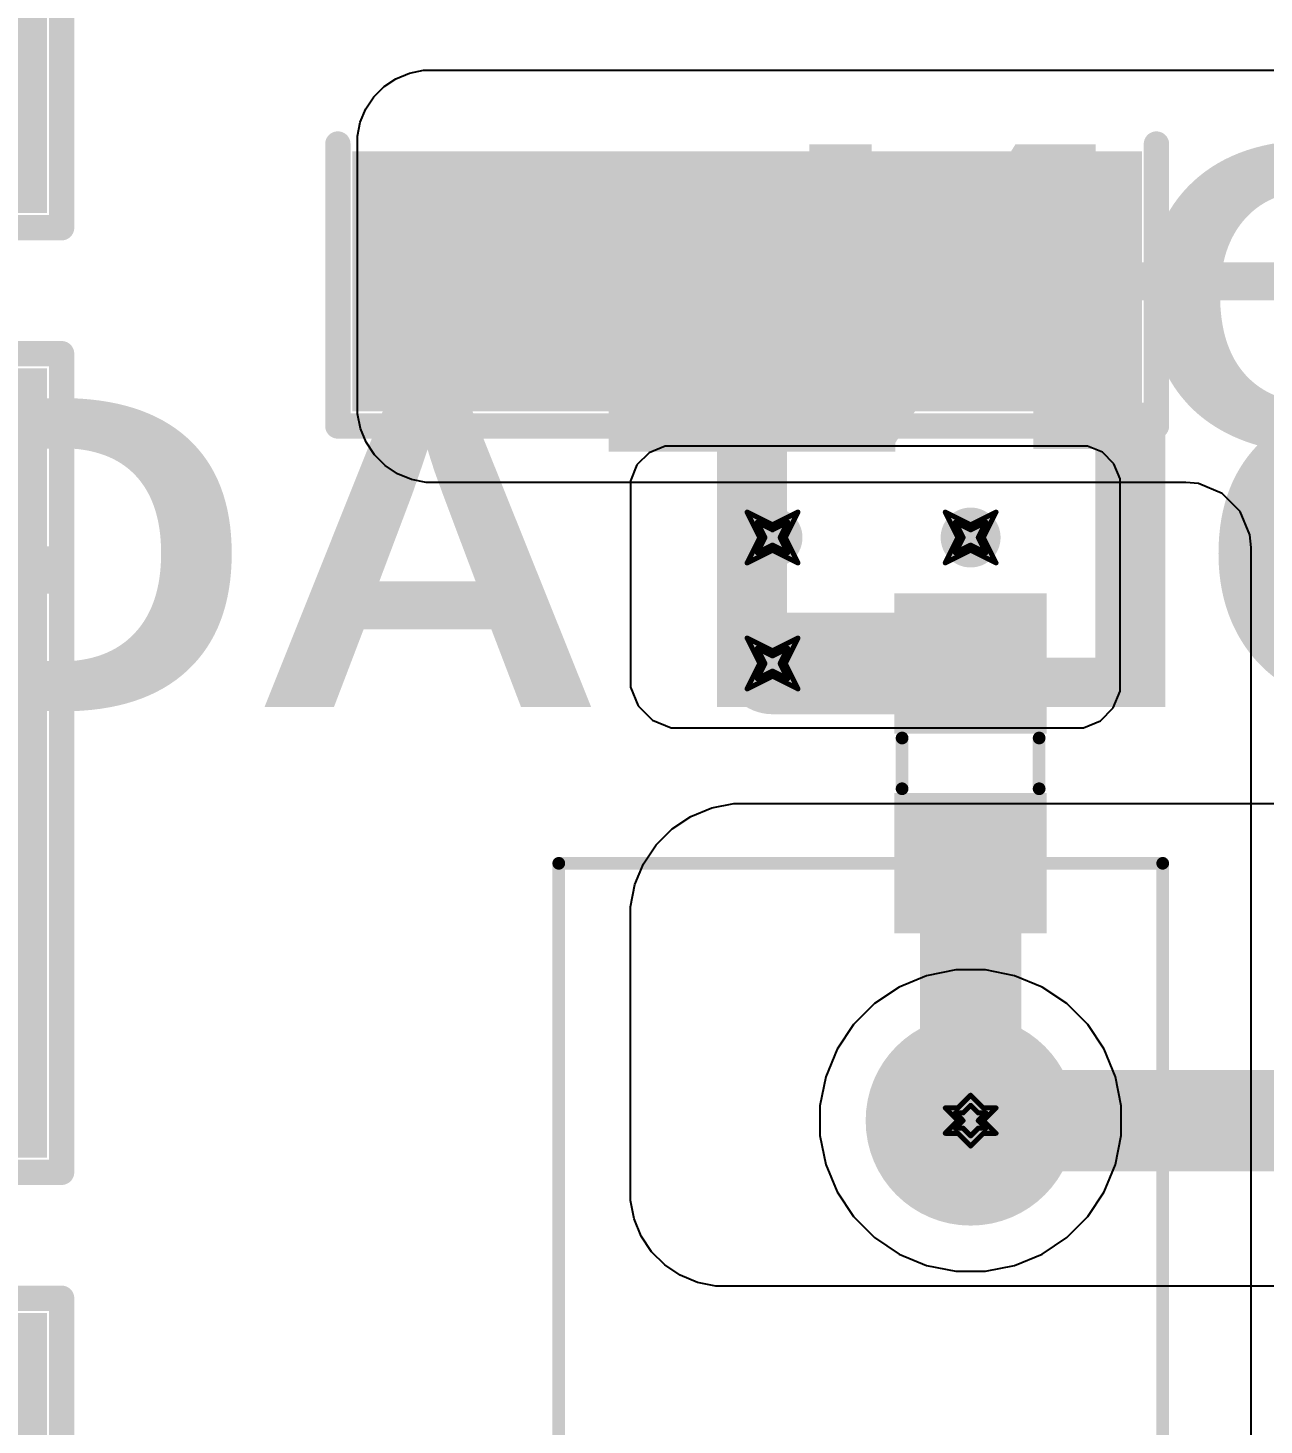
# Model space of a CAD drawing. Header units: inches. Extents: x -2 to 5376, y -4 to 5426.
# Drawn here: x 21.5 to 33.88, y 11.84 to 25.83 of the extents above; entities that cross this region are included whole.
import ezdxf

# ---------------------------------------------------------------- set-up
doc = ezdxf.new("R2010")
doc.units = ezdxf.units.IN
for name, color, linetype in [('Bottom Layer', 5, 'Continuous'), ('Bottom Overlay', 54, 'Continuous'), ('Bottom Paste', 16, 'Continuous'), ('Bottom Solder', 6, 'Continuous'), ('Drill Drawing', 1, 'Continuous'), ('Layer 1', 16, 'Continuous'), ('Layer 2', 76, 'Continuous'), ('Multi-Layer', 9, 'Continuous'), ('Pad Holes', 156, 'Continuous'), ('Top Layer', 1, 'Continuous'), ('Top Overlay', 2, 'Continuous'), ('Top Paste', 8, 'Continuous'), ('Top Solder', 216, 'Continuous'), ('Via Holes', 16, 'Continuous')]:
    doc.layers.add(name, color=color, linetype=linetype)
doc.styles.add('Arial Black', font='', dxfattribs={"height": 0.2})
doc.styles.get('Arial Black').set_extended_font_data('Arial Black')

# ---------------------------------------------------------------- blocks, each defined once
blk = doc.blocks.new('471KD10J_29')
at = {"layer": 'Bottom Layer'}
h = blk.add_hatch(color=5, dxfattribs=at)
edge = h.paths.add_edge_path()
edge.add_arc((-3.74904, 1.1), 1, 0, 360)
h = blk.add_hatch(color=5, dxfattribs=at)
edge = h.paths.add_edge_path()
edge.add_arc((3.74904, -1.1), 1, 0, 360)
at = {"layer": 'Bottom Solder'}
h = blk.add_hatch(color=6, dxfattribs=at)
edge = h.paths.add_edge_path()
edge.add_arc((-3.74904, 1.1), 1.0508, 0, 360)
h = blk.add_hatch(color=6, dxfattribs=at)
edge = h.paths.add_edge_path()
edge.add_arc((3.74904, -1.1), 1.0508, 0, 360)
at = {"layer": 'Layer 1'}
h = blk.add_hatch(color=16, dxfattribs=at)
edge = h.paths.add_edge_path()
edge.add_arc((-3.74904, 1.1), 1, 0, 360)
h = blk.add_hatch(color=16, dxfattribs=at)
edge = h.paths.add_edge_path()
edge.add_arc((3.74904, -1.1), 1, 0, 360)
at = {"layer": 'Layer 2'}
h = blk.add_hatch(color=76, dxfattribs=at)
edge = h.paths.add_edge_path()
edge.add_arc((-3.74904, 1.1), 1, 0, 360)
h = blk.add_hatch(color=76, dxfattribs=at)
edge = h.paths.add_edge_path()
edge.add_arc((3.74904, -1.1), 1, 0, 360)
at = {"layer": 'Multi-Layer'}
h = blk.add_hatch(color=9, dxfattribs=at)
edge = h.paths.add_edge_path()
edge.add_arc((-3.74904, 1.1), 1, 0, 360)
h = blk.add_hatch(color=9, dxfattribs=at)
edge = h.paths.add_edge_path()
edge.add_arc((3.74904, -1.1), 1, 0, 360)
at = {"layer": 'Pad Holes'}
h = blk.add_hatch(color=7, dxfattribs=at)
edge = h.paths.add_edge_path()
edge.add_arc((-3.74904, 1.1), 0.59995, 0, 360)
h = blk.add_hatch(color=7, dxfattribs=at)
edge = h.paths.add_edge_path()
edge.add_arc((3.74904, -1.1), 0.59995, 0, 360)
at = {"layer": 'Top Layer'}
h = blk.add_hatch(color=1, dxfattribs=at)
edge = h.paths.add_edge_path()
edge.add_arc((-3.74904, 1.1), 1, 0, 360)
h = blk.add_hatch(color=1, dxfattribs=at)
edge = h.paths.add_edge_path()
edge.add_arc((3.74904, -1.1), 1, 0, 360)
at = {"layer": 'Top Solder'}
h = blk.add_hatch(color=216, dxfattribs=at)
edge = h.paths.add_edge_path()
edge.add_arc((-3.74904, 1.1), 1.0508, 0, 360)
h = blk.add_hatch(color=216, dxfattribs=at)
edge = h.paths.add_edge_path()
edge.add_arc((3.74904, -1.1), 1.0508, 0, 360)
at = {"layer": 'Top Overlay'}
for points in [[(6.2992, 3.0226, 0.127, 0.127, 0), (-6.3246, 3.0226, 0.127, 0.127, 0)], [(-6.3246, -3.0226, 0.127, 0.127, 0), (-6.3246, 3.0226, 0.127, 0.127, 0)], [(6.2992, -3.0226, 0.127, 0.127, 0), (6.2992, 3.0226, 0.127, 0.127, 0)], [(6.2992, -3.0226, 0.127, 0.127, 0), (-6.3246, -3.0226, 0.127, 0.127, 0)]]:
    blk.add_lwpolyline(points, format="xyseb", dxfattribs=at)
for points in [[(-6.35635, 3.0226, 0.0635, 0.0635, 1), (-6.29285, 3.0226, 0.0635, 0.0635, 1)], [(-6.35635, 3.0226, 0.0635, 0.0635, 1), (-6.29285, 3.0226, 0.0635, 0.0635, 1)], [(6.26745, 3.0226, 0.0635, 0.0635, 1), (6.33095, 3.0226, 0.0635, 0.0635, 1)], [(6.26745, 3.0226, 0.0635, 0.0635, 1), (6.33095, 3.0226, 0.0635, 0.0635, 1)], [(-6.35635, -3.0226, 0.0635, 0.0635, 1), (-6.29285, -3.0226, 0.0635, 0.0635, 1)], [(-6.35635, -3.0226, 0.0635, 0.0635, 1), (-6.29285, -3.0226, 0.0635, 0.0635, 1)], [(6.26745, -3.0226, 0.0635, 0.0635, 1), (6.33095, -3.0226, 0.0635, 0.0635, 1)], [(6.26745, -3.0226, 0.0635, 0.0635, 1), (6.33095, -3.0226, 0.0635, 0.0635, 1)]]:
    blk.add_lwpolyline(points, format="xyseb", close=True, dxfattribs=at)
blk = doc.blocks.new('R___2030_60')
at = {"layer": 'Top Layer'}
for points in [[(-4.25, -3.9), (-4.25, 3.9), (-1.75, 3.9), (-1.75, -3.9)], [(1.75, -3.9), (1.75, 3.9), (4.25, 3.9), (4.25, -3.9)]]:
    blk.add_hatch(color=1, dxfattribs=at).paths.add_polyline_path(points)
at = {"layer": 'Top Paste'}
for points in [[(-4.25, -3.9), (-4.25, 3.9), (-1.75, 3.9), (-1.75, -3.9)], [(1.75, -3.9), (1.75, 3.9), (4.25, 3.9), (4.25, -3.9)]]:
    blk.add_hatch(color=8, dxfattribs=at).paths.add_polyline_path(points)
at = {"layer": 'Top Solder'}
for points in [[(-4.301, -3.951), (-4.301, 3.951), (-1.699, 3.951), (-1.699, -3.951)], [(1.699, -3.951), (1.699, 3.951), (4.301, 3.951), (4.301, -3.951)]]:
    blk.add_hatch(color=216, dxfattribs=at).paths.add_polyline_path(points)
at = {"layer": 'Top Overlay'}
for points in [[(-4.448, 4.097, 0.254, 0.254, 0), (-4.448, -4.097, 0.254, 0.254, 0)], [(-4.448, 4.097, 0.254, 0.254, 0), (-1.626, 4.097, 0.254, 0.254, 0)], [(1.626, 4.097, 0.254, 0.254, 0), (4.448, 4.097, 0.254, 0.254, 0)], [(4.448, 4.097, 0.254, 0.254, 0), (4.448, -4.097, 0.254, 0.254, 0)], [(-4.448, -4.097, 0.254, 0.254, 0), (-1.626, -4.097, 0.254, 0.254, 0)], [(1.626, -4.097, 0.254, 0.254, 0), (4.448, -4.097, 0.254, 0.254, 0)]]:
    blk.add_lwpolyline(points, format="xyseb", dxfattribs=at)
for points in [[(-4.511, 4.097, 0.127, 0.127, 1), (-4.384, 4.097, 0.127, 0.127, 1)], [(-4.511, 4.097, 0.127, 0.127, 1), (-4.384, 4.097, 0.127, 0.127, 1)], [(-1.689, 4.097, 0.127, 0.127, 1), (-1.562, 4.097, 0.127, 0.127, 1)], [(1.562, 4.097, 0.127, 0.127, 1), (1.689, 4.097, 0.127, 0.127, 1)], [(4.384, 4.097, 0.127, 0.127, 1), (4.511, 4.097, 0.127, 0.127, 1)], [(4.384, 4.097, 0.127, 0.127, 1), (4.511, 4.097, 0.127, 0.127, 1)], [(-4.511, -4.097, 0.127, 0.127, 1), (-4.384, -4.097, 0.127, 0.127, 1)], [(-4.511, -4.097, 0.127, 0.127, 1), (-4.384, -4.097, 0.127, 0.127, 1)], [(-1.689, -4.097, 0.127, 0.127, 1), (-1.562, -4.097, 0.127, 0.127, 1)], [(1.562, -4.097, 0.127, 0.127, 1), (1.689, -4.097, 0.127, 0.127, 1)], [(4.384, -4.097, 0.127, 0.127, 1), (4.511, -4.097, 0.127, 0.127, 1)], [(4.384, -4.097, 0.127, 0.127, 1), (4.511, -4.097, 0.127, 0.127, 1)]]:
    blk.add_lwpolyline(points, format="xyseb", close=True, dxfattribs=at)
blk = doc.blocks.new('R___2030_74')
at = {"layer": 'Top Layer'}
for points in [[(-4.25, -3.9), (-4.25, 3.9), (-1.75, 3.9), (-1.75, -3.9)], [(1.75, -3.9), (1.75, 3.9), (4.25, 3.9), (4.25, -3.9)]]:
    blk.add_hatch(color=1, dxfattribs=at).paths.add_polyline_path(points)
at = {"layer": 'Top Paste'}
for points in [[(-4.25, -3.9), (-4.25, 3.9), (-1.75, 3.9), (-1.75, -3.9)], [(1.75, -3.9), (1.75, 3.9), (4.25, 3.9), (4.25, -3.9)]]:
    blk.add_hatch(color=8, dxfattribs=at).paths.add_polyline_path(points)
at = {"layer": 'Top Solder'}
for points in [[(-4.301, -3.951), (-4.301, 3.951), (-1.699, 3.951), (-1.699, -3.951)], [(1.699, -3.951), (1.699, 3.951), (4.301, 3.951), (4.301, -3.951)]]:
    blk.add_hatch(color=216, dxfattribs=at).paths.add_polyline_path(points)
at = {"layer": 'Top Overlay'}
for points in [[(-4.448, 4.097, 0.254, 0.254, 0), (-4.448, -4.097, 0.254, 0.254, 0)], [(-1.626, 4.097, 0.254, 0.254, 0), (-4.448, 4.097, 0.254, 0.254, 0)], [(4.448, 4.097, 0.254, 0.254, 0), (1.626, 4.097, 0.254, 0.254, 0)], [(4.448, 4.097, 0.254, 0.254, 0), (4.448, -4.097, 0.254, 0.254, 0)], [(-1.626, -4.097, 0.254, 0.254, 0), (-4.448, -4.097, 0.254, 0.254, 0)], [(4.448, -4.097, 0.254, 0.254, 0), (1.626, -4.097, 0.254, 0.254, 0)]]:
    blk.add_lwpolyline(points, format="xyseb", dxfattribs=at)
for points in [[(-4.511, 4.097, 0.127, 0.127, 1), (-4.384, 4.097, 0.127, 0.127, 1)], [(-4.511, 4.097, 0.127, 0.127, 1), (-4.384, 4.097, 0.127, 0.127, 1)], [(-1.689, 4.097, 0.127, 0.127, 1), (-1.562, 4.097, 0.127, 0.127, 1)], [(1.562, 4.097, 0.127, 0.127, 1), (1.689, 4.097, 0.127, 0.127, 1)], [(4.384, 4.097, 0.127, 0.127, 1), (4.511, 4.097, 0.127, 0.127, 1)], [(4.384, 4.097, 0.127, 0.127, 1), (4.511, 4.097, 0.127, 0.127, 1)], [(-4.511, -4.097, 0.127, 0.127, 1), (-4.384, -4.097, 0.127, 0.127, 1)], [(-4.511, -4.097, 0.127, 0.127, 1), (-4.384, -4.097, 0.127, 0.127, 1)], [(-1.689, -4.097, 0.127, 0.127, 1), (-1.562, -4.097, 0.127, 0.127, 1)], [(1.562, -4.097, 0.127, 0.127, 1), (1.689, -4.097, 0.127, 0.127, 1)], [(4.384, -4.097, 0.127, 0.127, 1), (4.511, -4.097, 0.127, 0.127, 1)], [(4.384, -4.097, 0.127, 0.127, 1), (4.511, -4.097, 0.127, 0.127, 1)]]:
    blk.add_lwpolyline(points, format="xyseb", close=True, dxfattribs=at)
blk = doc.blocks.new('R___2030_76')
at = {"layer": 'Top Layer'}
for points in [[(-4.25, -3.9), (-4.25, 3.9), (-1.75, 3.9), (-1.75, -3.9)], [(1.75, -3.9), (1.75, 3.9), (4.25, 3.9), (4.25, -3.9)]]:
    blk.add_hatch(color=1, dxfattribs=at).paths.add_polyline_path(points)
at = {"layer": 'Top Paste'}
for points in [[(-4.25, -3.9), (-4.25, 3.9), (-1.75, 3.9), (-1.75, -3.9)], [(1.75, -3.9), (1.75, 3.9), (4.25, 3.9), (4.25, -3.9)]]:
    blk.add_hatch(color=8, dxfattribs=at).paths.add_polyline_path(points)
at = {"layer": 'Top Solder'}
for points in [[(-4.301, -3.951), (-4.301, 3.951), (-1.699, 3.951), (-1.699, -3.951)], [(1.699, -3.951), (1.699, 3.951), (4.301, 3.951), (4.301, -3.951)]]:
    blk.add_hatch(color=216, dxfattribs=at).paths.add_polyline_path(points)
at = {"layer": 'Top Overlay'}
for points in [[(-4.448, 4.097, 0.254, 0.254, 0), (-4.448, -4.097, 0.254, 0.254, 0)], [(-1.626, 4.097, 0.254, 0.254, 0), (-4.448, 4.097, 0.254, 0.254, 0)], [(4.448, 4.097, 0.254, 0.254, 0), (1.626, 4.097, 0.254, 0.254, 0)], [(4.448, 4.097, 0.254, 0.254, 0), (4.448, -4.097, 0.254, 0.254, 0)], [(-1.626, -4.097, 0.254, 0.254, 0), (-4.448, -4.097, 0.254, 0.254, 0)], [(4.448, -4.097, 0.254, 0.254, 0), (1.626, -4.097, 0.254, 0.254, 0)]]:
    blk.add_lwpolyline(points, format="xyseb", dxfattribs=at)
for points in [[(-4.511, 4.097, 0.127, 0.127, 1), (-4.384, 4.097, 0.127, 0.127, 1)], [(-4.511, 4.097, 0.127, 0.127, 1), (-4.384, 4.097, 0.127, 0.127, 1)], [(-1.689, 4.097, 0.127, 0.127, 1), (-1.562, 4.097, 0.127, 0.127, 1)], [(1.562, 4.097, 0.127, 0.127, 1), (1.689, 4.097, 0.127, 0.127, 1)], [(4.384, 4.097, 0.127, 0.127, 1), (4.511, 4.097, 0.127, 0.127, 1)], [(4.384, 4.097, 0.127, 0.127, 1), (4.511, 4.097, 0.127, 0.127, 1)], [(-4.511, -4.097, 0.127, 0.127, 1), (-4.384, -4.097, 0.127, 0.127, 1)], [(-4.511, -4.097, 0.127, 0.127, 1), (-4.384, -4.097, 0.127, 0.127, 1)], [(-1.689, -4.097, 0.127, 0.127, 1), (-1.562, -4.097, 0.127, 0.127, 1)], [(1.562, -4.097, 0.127, 0.127, 1), (1.689, -4.097, 0.127, 0.127, 1)], [(4.384, -4.097, 0.127, 0.127, 1), (4.511, -4.097, 0.127, 0.127, 1)], [(4.384, -4.097, 0.127, 0.127, 1), (4.511, -4.097, 0.127, 0.127, 1)]]:
    blk.add_lwpolyline(points, format="xyseb", close=True, dxfattribs=at)
blk = doc.blocks.new('R___2030_79')
at = {"layer": 'Top Layer'}
for points in [[(-4.25, -3.9), (-4.25, 3.9), (-1.75, 3.9), (-1.75, -3.9)], [(1.75, -3.9), (1.75, 3.9), (4.25, 3.9), (4.25, -3.9)]]:
    blk.add_hatch(color=1, dxfattribs=at).paths.add_polyline_path(points)
at = {"layer": 'Top Paste'}
for points in [[(-4.25, -3.9), (-4.25, 3.9), (-1.75, 3.9), (-1.75, -3.9)], [(1.75, -3.9), (1.75, 3.9), (4.25, 3.9), (4.25, -3.9)]]:
    blk.add_hatch(color=8, dxfattribs=at).paths.add_polyline_path(points)
at = {"layer": 'Top Solder'}
for points in [[(-4.301, -3.951), (-4.301, 3.951), (-1.699, 3.951), (-1.699, -3.951)], [(1.699, -3.951), (1.699, 3.951), (4.301, 3.951), (4.301, -3.951)]]:
    blk.add_hatch(color=216, dxfattribs=at).paths.add_polyline_path(points)
at = {"layer": 'Top Overlay'}
for points in [[(-1.626, 4.097, 0.254, 0.254, 0), (-4.448, 4.097, 0.254, 0.254, 0)], [(-4.448, 4.097, 0.254, 0.254, 0), (-4.448, -4.097, 0.254, 0.254, 0)], [(4.448, 4.097, 0.254, 0.254, 0), (1.626, 4.097, 0.254, 0.254, 0)], [(4.448, -4.097, 0.254, 0.254, 0), (4.448, 4.097, 0.254, 0.254, 0)], [(-1.626, -4.097, 0.254, 0.254, 0), (-4.448, -4.097, 0.254, 0.254, 0)], [(4.448, -4.097, 0.254, 0.254, 0), (1.626, -4.097, 0.254, 0.254, 0)]]:
    blk.add_lwpolyline(points, format="xyseb", dxfattribs=at)
for points in [[(-4.511, 4.097, 0.127, 0.127, 1), (-4.384, 4.097, 0.127, 0.127, 1)], [(-4.511, 4.097, 0.127, 0.127, 1), (-4.384, 4.097, 0.127, 0.127, 1)], [(-1.689, 4.097, 0.127, 0.127, 1), (-1.562, 4.097, 0.127, 0.127, 1)], [(1.562, 4.097, 0.127, 0.127, 1), (1.689, 4.097, 0.127, 0.127, 1)], [(4.384, 4.097, 0.127, 0.127, 1), (4.511, 4.097, 0.127, 0.127, 1)], [(4.384, 4.097, 0.127, 0.127, 1), (4.511, 4.097, 0.127, 0.127, 1)], [(-4.511, -4.097, 0.127, 0.127, 1), (-4.384, -4.097, 0.127, 0.127, 1)], [(-4.511, -4.097, 0.127, 0.127, 1), (-4.384, -4.097, 0.127, 0.127, 1)], [(-1.689, -4.097, 0.127, 0.127, 1), (-1.562, -4.097, 0.127, 0.127, 1)], [(1.562, -4.097, 0.127, 0.127, 1), (1.689, -4.097, 0.127, 0.127, 1)], [(4.384, -4.097, 0.127, 0.127, 1), (4.511, -4.097, 0.127, 0.127, 1)], [(4.384, -4.097, 0.127, 0.127, 1), (4.511, -4.097, 0.127, 0.127, 1)]]:
    blk.add_lwpolyline(points, format="xyseb", close=True, dxfattribs=at)
blk = doc.blocks.new('I___0805_B_258')
at = {"layer": 'Bottom Layer'}
for points in [[(-1.6, 0.66), (-0.4, 0.66), (-0.4, -0.66), (-1.6, -0.66)], [(0.4, 0.66), (1.6, 0.66), (1.6, -0.66), (0.4, -0.66)]]:
    blk.add_hatch(color=5, dxfattribs=at).paths.add_polyline_path(points)
at = {"layer": 'Bottom Paste'}
for points in [[(-1.6, 0.66), (-0.4, 0.66), (-0.4, -0.66), (-1.6, -0.66)], [(0.4, 0.66), (1.6, 0.66), (1.6, -0.66), (0.4, -0.66)]]:
    blk.add_hatch(color=16, dxfattribs=at).paths.add_polyline_path(points)
at = {"layer": 'Bottom Solder'}
for points in [[(-1.702, 0.762), (-0.298, 0.762), (-0.298, -0.762), (-1.702, -0.762)], [(0.298, 0.762), (1.702, 0.762), (1.702, -0.762), (0.298, -0.762)]]:
    blk.add_hatch(color=6, dxfattribs=at).paths.add_polyline_path(points)
at = {"layer": 'Bottom Overlay'}
for points in [[(-0.254, 0.686, 0.127, 0.127, 0), (0.254, 0.686, 0.127, 0.127, 0)], [(-0.254, -0.686, 0.127, 0.127, 0), (0.254, -0.686, 0.127, 0.127, 0)]]:
    blk.add_lwpolyline(points, format="xyseb", dxfattribs=at)
for points in [[(-0.286, 0.686, 0.0635, 0.0635, 1), (-0.222, 0.686, 0.0635, 0.0635, 1)], [(0.222, 0.686, 0.0635, 0.0635, 1), (0.286, 0.686, 0.0635, 0.0635, 1)], [(-0.286, -0.686, 0.0635, 0.0635, 1), (-0.222, -0.686, 0.0635, 0.0635, 1)], [(0.222, -0.686, 0.0635, 0.0635, 1), (0.286, -0.686, 0.0635, 0.0635, 1)]]:
    blk.add_lwpolyline(points, format="xyseb", close=True, dxfattribs=at)

msp = doc.modelspace()

# ---------------------------------------------------------------- hatches: boundary and pattern name
at = {"layer": 'Bottom Layer'}
h = msp.add_hatch(color=5, dxfattribs=at)
edge = h.paths.add_edge_path()
edge.add_arc((28.956, 20.726), 0.3, 0, 360)
h = msp.add_hatch(color=5, dxfattribs=at)
edge = h.paths.add_edge_path()
edge.add_arc((30.939, 20.726), 0.3, 0, 360)
h = msp.add_hatch(color=5, dxfattribs=at)
edge = h.paths.add_edge_path()
edge.add_arc((28.956, 19.465), 0.3, 0, 360)
at = {"layer": 'Layer 1'}
h = msp.add_hatch(color=16, dxfattribs=at)
edge = h.paths.add_edge_path()
edge.add_arc((28.956, 20.726), 0.3, 0, 360)
h = msp.add_hatch(color=16, dxfattribs=at)
edge = h.paths.add_edge_path()
edge.add_arc((30.939, 20.726), 0.3, 0, 360)
h = msp.add_hatch(color=16, dxfattribs=at)
edge = h.paths.add_edge_path()
edge.add_arc((28.956, 19.465), 0.3, 0, 360)
at = {"layer": 'Layer 2'}
h = msp.add_hatch(color=76, dxfattribs=at)
edge = h.paths.add_edge_path()
edge.add_arc((28.956, 20.726), 0.3, 0, 360)
h = msp.add_hatch(color=76, dxfattribs=at)
edge = h.paths.add_edge_path()
edge.add_arc((30.939, 20.726), 0.3, 0, 360)
h = msp.add_hatch(color=76, dxfattribs=at)
edge = h.paths.add_edge_path()
edge.add_arc((28.956, 19.465), 0.3, 0, 360)
at = {"layer": 'Top Layer'}
h = msp.add_hatch(color=1, dxfattribs=at)
edge = h.paths.add_edge_path()
edge.add_arc((28.956, 20.726), 0.3, 0, 360)
h = msp.add_hatch(color=1, dxfattribs=at)
edge = h.paths.add_edge_path()
edge.add_arc((30.939, 20.726), 0.3, 0, 360)
h = msp.add_hatch(color=1, dxfattribs=at)
edge = h.paths.add_edge_path()
edge.add_arc((28.956, 19.465), 0.3, 0, 360)
at = {"layer": 'Via Holes'}
h = msp.add_hatch(color=7, dxfattribs=at)
edge = h.paths.add_edge_path()
edge.add_arc((28.956, 20.726), 0.15, 0, 360)
h = msp.add_hatch(color=7, dxfattribs=at)
edge = h.paths.add_edge_path()
edge.add_arc((30.939, 20.726), 0.15, 0, 360)
h = msp.add_hatch(color=7, dxfattribs=at)
edge = h.paths.add_edge_path()
edge.add_arc((28.956, 19.465), 0.15, 0, 360)

# ---------------------------------------------------------------- linework, layer by layer
at = {"layer": 'Bottom Layer'}
for p, q in [((27.721, 21.575), (27.599, 21.454)), ((27.88, 21.641), (27.721, 21.575)), ((27.965, 21.641), (27.88, 21.641)), ((32.029, 21.641), (27.965, 21.641)), ((32.11, 21.641), (32.029, 21.641)), ((32.029, 21.641), (32.029, 21.641)), ((32.26, 21.579), (32.11, 21.641)), ((32.374, 21.465), (32.26, 21.579)), ((27.599, 21.454), (27.534, 21.295)), ((32.436, 21.315), (32.374, 21.465)), ((27.534, 21.295), (27.534, 21.209)), ((32.436, 21.234), (32.436, 21.315)), ((27.534, 21.209), (27.534, 21.209)), ((27.534, 21.209), (27.534, 19.329)), ((32.436, 19.279), (32.436, 21.234)), ((27.534, 19.329), (27.534, 19.228)), ((27.534, 19.228), (27.611, 19.042)), ((32.366, 19.02), (32.436, 19.188)), ((32.436, 19.188), (32.436, 19.279)), ((32.436, 19.279), (32.436, 19.279)), ((27.611, 19.042), (27.754, 18.899)), ((27.754, 18.899), (27.941, 18.821)), ((32.07, 18.821), (32.238, 18.891)), ((32.238, 18.891), (32.366, 19.02)), ((27.941, 18.821), (28.042, 18.821)), ((28.042, 18.821), (28.042, 18.821)), ((28.042, 18.821), (31.979, 18.821)), ((31.979, 18.821), (32.07, 18.821)), ((28.347, 18.021), (28.569, 18.065)), ((28.569, 18.065), (28.682, 18.065)), ((28.682, 18.065), (28.682, 18.065)), ((28.682, 18.065), (28.956, 18.065)), ((28.956, 18.065), (49.728, 18.065)), ((28.956, 18.065), (28.956, 18.065)), ((27.95, 17.809), (28.138, 17.934)), ((28.138, 17.934), (28.347, 18.021)), ((27.79, 17.649), (27.95, 17.809)), ((27.664, 17.46), (27.79, 17.649)), ((27.578, 17.251), (27.664, 17.46)), ((27.534, 17.03), (27.578, 17.251)), ((27.534, 16.916), (27.534, 17.03)), ((27.534, 14.182), (27.534, 16.916)), ((27.534, 14.089), (27.534, 14.182)), ((27.534, 14.182), (27.534, 14.182)), ((27.57, 13.906), (27.534, 14.089)), ((27.642, 13.733), (27.57, 13.906)), ((27.745, 13.577), (27.642, 13.733)), ((27.878, 13.445), (27.745, 13.577)), ((28.033, 13.341), (27.878, 13.445)), ((28.206, 13.27), (28.033, 13.341)), ((28.389, 13.233), (28.206, 13.27)), ((28.483, 13.233), (28.389, 13.233)), ((46.66, 13.233), (28.483, 13.233))]:
    msp.add_line(p, q, dxfattribs=at)
for points in [[(28.956, 19.465, 1.016, 1.016, 0), (30.939, 19.465, 1.016, 1.016, 0)], [(30.939, 14.889, 1.016, 1.016, 0), (30.939, 17.465, 1.016, 1.016, 0)], [(30.939, 14.889, 1.016, 1.016, 0), (39.331, 14.889, 1.016, 1.016, 0)]]:
    msp.add_lwpolyline(points, format="xyseb", dxfattribs=at)
for points in [[(28.702, 19.465, 0.508, 0.508, 1), (29.21, 19.465, 0.508, 0.508, 1)], [(30.685, 19.465, 0.508, 0.508, 1), (31.193, 19.465, 0.508, 0.508, 1)], [(30.685, 17.465, 0.508, 0.508, 1), (31.193, 17.465, 0.508, 0.508, 1)], [(30.685, 14.889, 0.508, 0.508, 1), (31.193, 14.889, 0.508, 0.508, 1)], [(30.685, 14.889, 0.508, 0.508, 1), (31.193, 14.889, 0.508, 0.508, 1)]]:
    msp.add_lwpolyline(points, format="xyseb", close=True, dxfattribs=at)
at = {"layer": 'Drill Drawing'}
for points in [[(28.702, 20.98, 0.0508, 0.0508, 0), (28.956, 20.853, 0.0508, 0.0508, 0)], [(28.702, 20.98, 0.0508, 0.0508, 0), (28.829, 20.726, 0.0508, 0.0508, 0)], [(28.956, 20.853, 0.0508, 0.0508, 0), (29.21, 20.98, 0.0508, 0.0508, 0)], [(29.083, 20.726, 0.0508, 0.0508, 0), (29.21, 20.98, 0.0508, 0.0508, 0)], [(30.685, 20.98, 0.0508, 0.0508, 0), (30.939, 20.853, 0.0508, 0.0508, 0)], [(30.685, 20.98, 0.0508, 0.0508, 0), (30.812, 20.726, 0.0508, 0.0508, 0)], [(30.939, 20.853, 0.0508, 0.0508, 0), (31.193, 20.98, 0.0508, 0.0508, 0)], [(31.066, 20.726, 0.0508, 0.0508, 0), (31.193, 20.98, 0.0508, 0.0508, 0)], [(28.804, 20.879, 0.0508, 0.0508, 0), (28.956, 20.803, 0.0508, 0.0508, 0)], [(28.804, 20.879, 0.0508, 0.0508, 0), (28.88, 20.726, 0.0508, 0.0508, 0)], [(28.956, 20.803, 0.0508, 0.0508, 0), (29.108, 20.879, 0.0508, 0.0508, 0)], [(29.032, 20.726, 0.0508, 0.0508, 0), (29.108, 20.879, 0.0508, 0.0508, 0)], [(30.787, 20.879, 0.0508, 0.0508, 0), (30.939, 20.803, 0.0508, 0.0508, 0)], [(30.787, 20.879, 0.0508, 0.0508, 0), (30.863, 20.726, 0.0508, 0.0508, 0)], [(30.939, 20.803, 0.0508, 0.0508, 0), (31.092, 20.879, 0.0508, 0.0508, 0)], [(31.015, 20.726, 0.0508, 0.0508, 0), (31.092, 20.879, 0.0508, 0.0508, 0)], [(28.702, 20.472, 0.0508, 0.0508, 0), (28.829, 20.726, 0.0508, 0.0508, 0)], [(28.804, 20.574, 0.0508, 0.0508, 0), (28.88, 20.726, 0.0508, 0.0508, 0)], [(29.032, 20.726, 0.0508, 0.0508, 0), (29.108, 20.574, 0.0508, 0.0508, 0)], [(29.083, 20.726, 0.0508, 0.0508, 0), (29.21, 20.472, 0.0508, 0.0508, 0)], [(30.685, 20.472, 0.0508, 0.0508, 0), (30.812, 20.726, 0.0508, 0.0508, 0)], [(30.787, 20.574, 0.0508, 0.0508, 0), (30.863, 20.726, 0.0508, 0.0508, 0)], [(31.015, 20.726, 0.0508, 0.0508, 0), (31.092, 20.574, 0.0508, 0.0508, 0)], [(31.066, 20.726, 0.0508, 0.0508, 0), (31.193, 20.472, 0.0508, 0.0508, 0)], [(28.702, 20.472, 0.0508, 0.0508, 0), (28.956, 20.599, 0.0508, 0.0508, 0)], [(28.804, 20.574, 0.0508, 0.0508, 0), (28.956, 20.65, 0.0508, 0.0508, 0)], [(28.956, 20.65, 0.0508, 0.0508, 0), (29.108, 20.574, 0.0508, 0.0508, 0)], [(28.956, 20.599, 0.0508, 0.0508, 0), (29.21, 20.472, 0.0508, 0.0508, 0)], [(30.685, 20.472, 0.0508, 0.0508, 0), (30.939, 20.599, 0.0508, 0.0508, 0)], [(30.787, 20.574, 0.0508, 0.0508, 0), (30.939, 20.65, 0.0508, 0.0508, 0)], [(30.939, 20.65, 0.0508, 0.0508, 0), (31.092, 20.574, 0.0508, 0.0508, 0)], [(30.939, 20.599, 0.0508, 0.0508, 0), (31.193, 20.472, 0.0508, 0.0508, 0)], [(28.702, 19.719, 0.0508, 0.0508, 0), (28.956, 19.592, 0.0508, 0.0508, 0)], [(28.702, 19.719, 0.0508, 0.0508, 0), (28.829, 19.465, 0.0508, 0.0508, 0)], [(28.956, 19.592, 0.0508, 0.0508, 0), (29.21, 19.719, 0.0508, 0.0508, 0)], [(29.083, 19.465, 0.0508, 0.0508, 0), (29.21, 19.719, 0.0508, 0.0508, 0)], [(28.804, 19.617, 0.0508, 0.0508, 0), (28.956, 19.541, 0.0508, 0.0508, 0)], [(28.804, 19.617, 0.0508, 0.0508, 0), (28.88, 19.465, 0.0508, 0.0508, 0)], [(28.956, 19.541, 0.0508, 0.0508, 0), (29.108, 19.617, 0.0508, 0.0508, 0)], [(29.032, 19.465, 0.0508, 0.0508, 0), (29.108, 19.617, 0.0508, 0.0508, 0)], [(28.702, 19.211, 0.0508, 0.0508, 0), (28.829, 19.465, 0.0508, 0.0508, 0)], [(28.804, 19.313, 0.0508, 0.0508, 0), (28.88, 19.465, 0.0508, 0.0508, 0)], [(29.032, 19.465, 0.0508, 0.0508, 0), (29.108, 19.313, 0.0508, 0.0508, 0)], [(29.083, 19.465, 0.0508, 0.0508, 0), (29.21, 19.211, 0.0508, 0.0508, 0)], [(28.702, 19.211, 0.0508, 0.0508, 0), (28.956, 19.338, 0.0508, 0.0508, 0)], [(28.804, 19.313, 0.0508, 0.0508, 0), (28.956, 19.389, 0.0508, 0.0508, 0)], [(28.956, 19.389, 0.0508, 0.0508, 0), (29.108, 19.313, 0.0508, 0.0508, 0)], [(28.956, 19.338, 0.0508, 0.0508, 0), (29.21, 19.211, 0.0508, 0.0508, 0)], [(30.812, 15.016, 0.0508, 0.0508, 0), (30.939, 15.143, 0.0508, 0.0508, 0)], [(30.939, 15.143, 0.0508, 0.0508, 0), (31.066, 15.016, 0.0508, 0.0508, 0)], [(30.685, 15.016, 0.0508, 0.0508, 0), (30.812, 14.889, 0.0508, 0.0508, 0)], [(30.685, 15.016, 0.0508, 0.0508, 0), (30.812, 15.016, 0.0508, 0.0508, 0)], [(30.787, 14.966, 0.0508, 0.0508, 0), (30.863, 14.889, 0.0508, 0.0508, 0)], [(30.787, 14.966, 0.0508, 0.0508, 0), (30.863, 14.966, 0.0508, 0.0508, 0)], [(30.863, 14.966, 0.0508, 0.0508, 0), (30.939, 15.042, 0.0508, 0.0508, 0)], [(30.939, 15.042, 0.0508, 0.0508, 0), (31.015, 14.966, 0.0508, 0.0508, 0)], [(31.015, 14.966, 0.0508, 0.0508, 0), (31.092, 14.966, 0.0508, 0.0508, 0)], [(31.015, 14.889, 0.0508, 0.0508, 0), (31.092, 14.966, 0.0508, 0.0508, 0)], [(31.066, 15.016, 0.0508, 0.0508, 0), (31.193, 15.016, 0.0508, 0.0508, 0)], [(31.066, 14.889, 0.0508, 0.0508, 0), (31.193, 15.016, 0.0508, 0.0508, 0)], [(30.685, 14.762, 0.0508, 0.0508, 0), (30.812, 14.889, 0.0508, 0.0508, 0)], [(30.787, 14.813, 0.0508, 0.0508, 0), (30.863, 14.889, 0.0508, 0.0508, 0)], [(30.787, 14.813, 0.0508, 0.0508, 0), (30.863, 14.813, 0.0508, 0.0508, 0)], [(30.863, 14.813, 0.0508, 0.0508, 0), (30.939, 14.737, 0.0508, 0.0508, 0)], [(30.939, 14.737, 0.0508, 0.0508, 0), (31.015, 14.813, 0.0508, 0.0508, 0)], [(31.015, 14.889, 0.0508, 0.0508, 0), (31.092, 14.813, 0.0508, 0.0508, 0)], [(31.015, 14.813, 0.0508, 0.0508, 0), (31.092, 14.813, 0.0508, 0.0508, 0)], [(31.066, 14.889, 0.0508, 0.0508, 0), (31.193, 14.762, 0.0508, 0.0508, 0)], [(30.685, 14.762, 0.0508, 0.0508, 0), (30.812, 14.762, 0.0508, 0.0508, 0)], [(30.812, 14.762, 0.0508, 0.0508, 0), (30.939, 14.635, 0.0508, 0.0508, 0)], [(30.939, 14.635, 0.0508, 0.0508, 0), (31.066, 14.762, 0.0508, 0.0508, 0)], [(31.066, 14.762, 0.0508, 0.0508, 0), (31.193, 14.762, 0.0508, 0.0508, 0)]]:
    msp.add_lwpolyline(points, format="xyseb", dxfattribs=at)
for points in [[(28.689, 20.98, 0.0254, 0.0254, 1), (28.715, 20.98, 0.0254, 0.0254, 1)], [(28.689, 20.98, 0.0254, 0.0254, 1), (28.715, 20.98, 0.0254, 0.0254, 1)], [(29.197, 20.98, 0.0254, 0.0254, 1), (29.223, 20.98, 0.0254, 0.0254, 1)], [(29.197, 20.98, 0.0254, 0.0254, 1), (29.223, 20.98, 0.0254, 0.0254, 1)], [(30.673, 20.98, 0.0254, 0.0254, 1), (30.698, 20.98, 0.0254, 0.0254, 1)], [(30.673, 20.98, 0.0254, 0.0254, 1), (30.698, 20.98, 0.0254, 0.0254, 1)], [(31.181, 20.98, 0.0254, 0.0254, 1), (31.206, 20.98, 0.0254, 0.0254, 1)], [(31.181, 20.98, 0.0254, 0.0254, 1), (31.206, 20.98, 0.0254, 0.0254, 1)], [(28.791, 20.879, 0.0254, 0.0254, 1), (28.816, 20.879, 0.0254, 0.0254, 1)], [(28.791, 20.879, 0.0254, 0.0254, 1), (28.816, 20.879, 0.0254, 0.0254, 1)], [(28.943, 20.853, 0.0254, 0.0254, 1), (28.969, 20.853, 0.0254, 0.0254, 1)], [(28.943, 20.853, 0.0254, 0.0254, 1), (28.969, 20.853, 0.0254, 0.0254, 1)], [(29.096, 20.879, 0.0254, 0.0254, 1), (29.121, 20.879, 0.0254, 0.0254, 1)], [(29.096, 20.879, 0.0254, 0.0254, 1), (29.121, 20.879, 0.0254, 0.0254, 1)], [(30.774, 20.879, 0.0254, 0.0254, 1), (30.8, 20.879, 0.0254, 0.0254, 1)], [(30.774, 20.879, 0.0254, 0.0254, 1), (30.8, 20.879, 0.0254, 0.0254, 1)], [(30.927, 20.853, 0.0254, 0.0254, 1), (30.952, 20.853, 0.0254, 0.0254, 1)], [(30.927, 20.853, 0.0254, 0.0254, 1), (30.952, 20.853, 0.0254, 0.0254, 1)], [(31.079, 20.879, 0.0254, 0.0254, 1), (31.104, 20.879, 0.0254, 0.0254, 1)], [(31.079, 20.879, 0.0254, 0.0254, 1), (31.104, 20.879, 0.0254, 0.0254, 1)], [(28.816, 20.726, 0.0254, 0.0254, 1), (28.842, 20.726, 0.0254, 0.0254, 1)], [(28.816, 20.726, 0.0254, 0.0254, 1), (28.842, 20.726, 0.0254, 0.0254, 1)], [(28.867, 20.726, 0.0254, 0.0254, 1), (28.892, 20.726, 0.0254, 0.0254, 1)], [(28.867, 20.726, 0.0254, 0.0254, 1), (28.892, 20.726, 0.0254, 0.0254, 1)], [(28.943, 20.803, 0.0254, 0.0254, 1), (28.969, 20.803, 0.0254, 0.0254, 1)], [(28.943, 20.803, 0.0254, 0.0254, 1), (28.969, 20.803, 0.0254, 0.0254, 1)], [(29.02, 20.726, 0.0254, 0.0254, 1), (29.045, 20.726, 0.0254, 0.0254, 1)], [(29.02, 20.726, 0.0254, 0.0254, 1), (29.045, 20.726, 0.0254, 0.0254, 1)], [(29.07, 20.726, 0.0254, 0.0254, 1), (29.096, 20.726, 0.0254, 0.0254, 1)], [(29.07, 20.726, 0.0254, 0.0254, 1), (29.096, 20.726, 0.0254, 0.0254, 1)], [(30.8, 20.726, 0.0254, 0.0254, 1), (30.825, 20.726, 0.0254, 0.0254, 1)], [(30.8, 20.726, 0.0254, 0.0254, 1), (30.825, 20.726, 0.0254, 0.0254, 1)], [(30.85, 20.726, 0.0254, 0.0254, 1), (30.876, 20.726, 0.0254, 0.0254, 1)], [(30.85, 20.726, 0.0254, 0.0254, 1), (30.876, 20.726, 0.0254, 0.0254, 1)], [(30.927, 20.803, 0.0254, 0.0254, 1), (30.952, 20.803, 0.0254, 0.0254, 1)], [(30.927, 20.803, 0.0254, 0.0254, 1), (30.952, 20.803, 0.0254, 0.0254, 1)], [(31.003, 20.726, 0.0254, 0.0254, 1), (31.028, 20.726, 0.0254, 0.0254, 1)], [(31.003, 20.726, 0.0254, 0.0254, 1), (31.028, 20.726, 0.0254, 0.0254, 1)], [(31.054, 20.726, 0.0254, 0.0254, 1), (31.079, 20.726, 0.0254, 0.0254, 1)], [(31.054, 20.726, 0.0254, 0.0254, 1), (31.079, 20.726, 0.0254, 0.0254, 1)], [(28.791, 20.574, 0.0254, 0.0254, 1), (28.816, 20.574, 0.0254, 0.0254, 1)], [(28.791, 20.574, 0.0254, 0.0254, 1), (28.816, 20.574, 0.0254, 0.0254, 1)], [(28.943, 20.65, 0.0254, 0.0254, 1), (28.969, 20.65, 0.0254, 0.0254, 1)], [(28.943, 20.65, 0.0254, 0.0254, 1), (28.969, 20.65, 0.0254, 0.0254, 1)], [(28.943, 20.599, 0.0254, 0.0254, 1), (28.969, 20.599, 0.0254, 0.0254, 1)], [(28.943, 20.599, 0.0254, 0.0254, 1), (28.969, 20.599, 0.0254, 0.0254, 1)], [(29.096, 20.574, 0.0254, 0.0254, 1), (29.121, 20.574, 0.0254, 0.0254, 1)], [(29.096, 20.574, 0.0254, 0.0254, 1), (29.121, 20.574, 0.0254, 0.0254, 1)], [(30.774, 20.574, 0.0254, 0.0254, 1), (30.8, 20.574, 0.0254, 0.0254, 1)], [(30.774, 20.574, 0.0254, 0.0254, 1), (30.8, 20.574, 0.0254, 0.0254, 1)], [(30.927, 20.65, 0.0254, 0.0254, 1), (30.952, 20.65, 0.0254, 0.0254, 1)], [(30.927, 20.65, 0.0254, 0.0254, 1), (30.952, 20.65, 0.0254, 0.0254, 1)], [(30.927, 20.599, 0.0254, 0.0254, 1), (30.952, 20.599, 0.0254, 0.0254, 1)], [(30.927, 20.599, 0.0254, 0.0254, 1), (30.952, 20.599, 0.0254, 0.0254, 1)], [(31.079, 20.574, 0.0254, 0.0254, 1), (31.104, 20.574, 0.0254, 0.0254, 1)], [(31.079, 20.574, 0.0254, 0.0254, 1), (31.104, 20.574, 0.0254, 0.0254, 1)], [(28.689, 20.472, 0.0254, 0.0254, 1), (28.715, 20.472, 0.0254, 0.0254, 1)], [(28.689, 20.472, 0.0254, 0.0254, 1), (28.715, 20.472, 0.0254, 0.0254, 1)], [(29.197, 20.472, 0.0254, 0.0254, 1), (29.223, 20.472, 0.0254, 0.0254, 1)], [(29.197, 20.472, 0.0254, 0.0254, 1), (29.223, 20.472, 0.0254, 0.0254, 1)], [(30.673, 20.472, 0.0254, 0.0254, 1), (30.698, 20.472, 0.0254, 0.0254, 1)], [(30.673, 20.472, 0.0254, 0.0254, 1), (30.698, 20.472, 0.0254, 0.0254, 1)], [(31.181, 20.472, 0.0254, 0.0254, 1), (31.206, 20.472, 0.0254, 0.0254, 1)], [(31.181, 20.472, 0.0254, 0.0254, 1), (31.206, 20.472, 0.0254, 0.0254, 1)], [(28.689, 19.719, 0.0254, 0.0254, 1), (28.715, 19.719, 0.0254, 0.0254, 1)], [(28.689, 19.719, 0.0254, 0.0254, 1), (28.715, 19.719, 0.0254, 0.0254, 1)], [(29.197, 19.719, 0.0254, 0.0254, 1), (29.223, 19.719, 0.0254, 0.0254, 1)], [(29.197, 19.719, 0.0254, 0.0254, 1), (29.223, 19.719, 0.0254, 0.0254, 1)], [(28.791, 19.617, 0.0254, 0.0254, 1), (28.816, 19.617, 0.0254, 0.0254, 1)], [(28.791, 19.617, 0.0254, 0.0254, 1), (28.816, 19.617, 0.0254, 0.0254, 1)], [(28.943, 19.592, 0.0254, 0.0254, 1), (28.969, 19.592, 0.0254, 0.0254, 1)], [(28.943, 19.592, 0.0254, 0.0254, 1), (28.969, 19.592, 0.0254, 0.0254, 1)], [(29.096, 19.617, 0.0254, 0.0254, 1), (29.121, 19.617, 0.0254, 0.0254, 1)], [(29.096, 19.617, 0.0254, 0.0254, 1), (29.121, 19.617, 0.0254, 0.0254, 1)], [(28.816, 19.465, 0.0254, 0.0254, 1), (28.842, 19.465, 0.0254, 0.0254, 1)], [(28.816, 19.465, 0.0254, 0.0254, 1), (28.842, 19.465, 0.0254, 0.0254, 1)], [(28.867, 19.465, 0.0254, 0.0254, 1), (28.892, 19.465, 0.0254, 0.0254, 1)], [(28.867, 19.465, 0.0254, 0.0254, 1), (28.892, 19.465, 0.0254, 0.0254, 1)], [(28.943, 19.541, 0.0254, 0.0254, 1), (28.969, 19.541, 0.0254, 0.0254, 1)], [(28.943, 19.541, 0.0254, 0.0254, 1), (28.969, 19.541, 0.0254, 0.0254, 1)], [(29.02, 19.465, 0.0254, 0.0254, 1), (29.045, 19.465, 0.0254, 0.0254, 1)], [(29.02, 19.465, 0.0254, 0.0254, 1), (29.045, 19.465, 0.0254, 0.0254, 1)], [(29.07, 19.465, 0.0254, 0.0254, 1), (29.096, 19.465, 0.0254, 0.0254, 1)], [(29.07, 19.465, 0.0254, 0.0254, 1), (29.096, 19.465, 0.0254, 0.0254, 1)], [(28.791, 19.313, 0.0254, 0.0254, 1), (28.816, 19.313, 0.0254, 0.0254, 1)], [(28.791, 19.313, 0.0254, 0.0254, 1), (28.816, 19.313, 0.0254, 0.0254, 1)], [(28.943, 19.389, 0.0254, 0.0254, 1), (28.969, 19.389, 0.0254, 0.0254, 1)], [(28.943, 19.389, 0.0254, 0.0254, 1), (28.969, 19.389, 0.0254, 0.0254, 1)], [(28.943, 19.338, 0.0254, 0.0254, 1), (28.969, 19.338, 0.0254, 0.0254, 1)], [(28.943, 19.338, 0.0254, 0.0254, 1), (28.969, 19.338, 0.0254, 0.0254, 1)], [(29.096, 19.313, 0.0254, 0.0254, 1), (29.121, 19.313, 0.0254, 0.0254, 1)], [(29.096, 19.313, 0.0254, 0.0254, 1), (29.121, 19.313, 0.0254, 0.0254, 1)], [(28.689, 19.211, 0.0254, 0.0254, 1), (28.715, 19.211, 0.0254, 0.0254, 1)], [(28.689, 19.211, 0.0254, 0.0254, 1), (28.715, 19.211, 0.0254, 0.0254, 1)], [(29.197, 19.211, 0.0254, 0.0254, 1), (29.223, 19.211, 0.0254, 0.0254, 1)], [(29.197, 19.211, 0.0254, 0.0254, 1), (29.223, 19.211, 0.0254, 0.0254, 1)], [(30.927, 15.143, 0.0254, 0.0254, 1), (30.952, 15.143, 0.0254, 0.0254, 1)], [(30.927, 15.143, 0.0254, 0.0254, 1), (30.952, 15.143, 0.0254, 0.0254, 1)], [(30.673, 15.016, 0.0254, 0.0254, 1), (30.698, 15.016, 0.0254, 0.0254, 1)], [(30.673, 15.016, 0.0254, 0.0254, 1), (30.698, 15.016, 0.0254, 0.0254, 1)], [(30.774, 14.966, 0.0254, 0.0254, 1), (30.8, 14.966, 0.0254, 0.0254, 1)], [(30.774, 14.966, 0.0254, 0.0254, 1), (30.8, 14.966, 0.0254, 0.0254, 1)], [(30.8, 15.016, 0.0254, 0.0254, 1), (30.825, 15.016, 0.0254, 0.0254, 1)], [(30.8, 15.016, 0.0254, 0.0254, 1), (30.825, 15.016, 0.0254, 0.0254, 1)], [(30.85, 14.966, 0.0254, 0.0254, 1), (30.876, 14.966, 0.0254, 0.0254, 1)], [(30.85, 14.966, 0.0254, 0.0254, 1), (30.876, 14.966, 0.0254, 0.0254, 1)], [(30.927, 15.042, 0.0254, 0.0254, 1), (30.952, 15.042, 0.0254, 0.0254, 1)], [(30.927, 15.042, 0.0254, 0.0254, 1), (30.952, 15.042, 0.0254, 0.0254, 1)], [(31.003, 14.966, 0.0254, 0.0254, 1), (31.028, 14.966, 0.0254, 0.0254, 1)], [(31.003, 14.966, 0.0254, 0.0254, 1), (31.028, 14.966, 0.0254, 0.0254, 1)], [(31.054, 15.016, 0.0254, 0.0254, 1), (31.079, 15.016, 0.0254, 0.0254, 1)], [(31.054, 15.016, 0.0254, 0.0254, 1), (31.079, 15.016, 0.0254, 0.0254, 1)], [(31.079, 14.966, 0.0254, 0.0254, 1), (31.104, 14.966, 0.0254, 0.0254, 1)], [(31.079, 14.966, 0.0254, 0.0254, 1), (31.104, 14.966, 0.0254, 0.0254, 1)], [(31.181, 15.016, 0.0254, 0.0254, 1), (31.206, 15.016, 0.0254, 0.0254, 1)], [(31.181, 15.016, 0.0254, 0.0254, 1), (31.206, 15.016, 0.0254, 0.0254, 1)], [(30.774, 14.813, 0.0254, 0.0254, 1), (30.8, 14.813, 0.0254, 0.0254, 1)], [(30.774, 14.813, 0.0254, 0.0254, 1), (30.8, 14.813, 0.0254, 0.0254, 1)], [(30.8, 14.889, 0.0254, 0.0254, 1), (30.825, 14.889, 0.0254, 0.0254, 1)], [(30.8, 14.889, 0.0254, 0.0254, 1), (30.825, 14.889, 0.0254, 0.0254, 1)], [(30.85, 14.889, 0.0254, 0.0254, 1), (30.876, 14.889, 0.0254, 0.0254, 1)], [(30.85, 14.889, 0.0254, 0.0254, 1), (30.876, 14.889, 0.0254, 0.0254, 1)], [(30.85, 14.813, 0.0254, 0.0254, 1), (30.876, 14.813, 0.0254, 0.0254, 1)], [(30.85, 14.813, 0.0254, 0.0254, 1), (30.876, 14.813, 0.0254, 0.0254, 1)], [(31.003, 14.889, 0.0254, 0.0254, 1), (31.028, 14.889, 0.0254, 0.0254, 1)], [(31.003, 14.889, 0.0254, 0.0254, 1), (31.028, 14.889, 0.0254, 0.0254, 1)], [(31.003, 14.813, 0.0254, 0.0254, 1), (31.028, 14.813, 0.0254, 0.0254, 1)], [(31.003, 14.813, 0.0254, 0.0254, 1), (31.028, 14.813, 0.0254, 0.0254, 1)], [(31.054, 14.889, 0.0254, 0.0254, 1), (31.079, 14.889, 0.0254, 0.0254, 1)], [(31.054, 14.889, 0.0254, 0.0254, 1), (31.079, 14.889, 0.0254, 0.0254, 1)], [(31.079, 14.813, 0.0254, 0.0254, 1), (31.104, 14.813, 0.0254, 0.0254, 1)], [(31.079, 14.813, 0.0254, 0.0254, 1), (31.104, 14.813, 0.0254, 0.0254, 1)], [(30.673, 14.762, 0.0254, 0.0254, 1), (30.698, 14.762, 0.0254, 0.0254, 1)], [(30.673, 14.762, 0.0254, 0.0254, 1), (30.698, 14.762, 0.0254, 0.0254, 1)], [(30.8, 14.762, 0.0254, 0.0254, 1), (30.825, 14.762, 0.0254, 0.0254, 1)], [(30.8, 14.762, 0.0254, 0.0254, 1), (30.825, 14.762, 0.0254, 0.0254, 1)], [(30.927, 14.737, 0.0254, 0.0254, 1), (30.952, 14.737, 0.0254, 0.0254, 1)], [(30.927, 14.737, 0.0254, 0.0254, 1), (30.952, 14.737, 0.0254, 0.0254, 1)], [(31.054, 14.762, 0.0254, 0.0254, 1), (31.079, 14.762, 0.0254, 0.0254, 1)], [(31.054, 14.762, 0.0254, 0.0254, 1), (31.079, 14.762, 0.0254, 0.0254, 1)], [(31.181, 14.762, 0.0254, 0.0254, 1), (31.206, 14.762, 0.0254, 0.0254, 1)], [(31.181, 14.762, 0.0254, 0.0254, 1), (31.206, 14.762, 0.0254, 0.0254, 1)], [(30.927, 14.635, 0.0254, 0.0254, 1), (30.952, 14.635, 0.0254, 0.0254, 1)], [(30.927, 14.635, 0.0254, 0.0254, 1), (30.952, 14.635, 0.0254, 0.0254, 1)]]:
    msp.add_lwpolyline(points, format="xyseb", close=True, dxfattribs=at)
at = {"layer": 'Layer 1'}
for p, q in [((30.791, 16.397), (30.499, 16.34)), ((31.088, 16.397), (30.791, 16.397)), ((31.379, 16.34), (31.088, 16.397)), ((30.225, 16.226), (29.978, 16.061)), ((30.499, 16.34), (30.225, 16.226)), ((31.654, 16.226), (31.379, 16.34)), ((31.901, 16.061), (31.654, 16.226)), ((29.978, 16.061), (29.768, 15.851)), ((32.111, 15.851), (31.901, 16.061)), ((29.768, 15.851), (29.603, 15.604)), ((32.276, 15.604), (32.111, 15.851)), ((29.603, 15.604), (29.489, 15.329)), ((32.389, 15.329), (32.276, 15.604)), ((29.489, 15.329), (29.431, 15.038)), ((32.447, 15.038), (32.389, 15.329)), ((29.431, 15.038), (29.431, 14.741)), ((32.447, 14.741), (32.447, 15.038)), ((29.431, 14.741), (29.489, 14.45)), ((32.389, 14.45), (32.447, 14.741)), ((29.489, 14.45), (29.603, 14.175)), ((32.276, 14.175), (32.389, 14.45)), ((29.603, 14.175), (29.768, 13.928)), ((32.111, 13.928), (32.276, 14.175)), ((29.768, 13.928), (29.978, 13.718)), ((31.901, 13.718), (32.111, 13.928)), ((29.978, 13.718), (30.225, 13.553)), ((31.654, 13.553), (31.901, 13.718)), ((30.225, 13.553), (30.499, 13.439)), ((30.499, 13.439), (30.791, 13.381)), ((31.088, 13.381), (31.379, 13.439)), ((31.379, 13.439), (31.654, 13.553)), ((30.791, 13.381), (31.088, 13.381))]:
    msp.add_line(p, q, dxfattribs=at)
at = {"layer": 'Layer 2'}
for p, q in [((30.791, 16.397), (30.499, 16.34)), ((31.088, 16.397), (30.791, 16.397)), ((31.379, 16.34), (31.088, 16.397)), ((30.225, 16.226), (29.978, 16.061)), ((30.499, 16.34), (30.225, 16.226)), ((31.654, 16.226), (31.379, 16.34)), ((31.901, 16.061), (31.654, 16.226)), ((29.978, 16.061), (29.768, 15.851)), ((32.111, 15.851), (31.901, 16.061)), ((29.768, 15.851), (29.603, 15.604)), ((32.276, 15.604), (32.111, 15.851)), ((29.603, 15.604), (29.489, 15.329)), ((32.389, 15.329), (32.276, 15.604)), ((29.489, 15.329), (29.431, 15.038)), ((32.447, 15.038), (32.389, 15.329)), ((29.431, 15.038), (29.431, 14.741)), ((32.447, 14.741), (32.447, 15.038)), ((29.431, 14.741), (29.489, 14.45)), ((32.389, 14.45), (32.447, 14.741)), ((29.489, 14.45), (29.603, 14.175)), ((32.276, 14.175), (32.389, 14.45)), ((29.603, 14.175), (29.768, 13.928)), ((32.111, 13.928), (32.276, 14.175)), ((29.768, 13.928), (29.978, 13.718)), ((31.901, 13.718), (32.111, 13.928)), ((29.978, 13.718), (30.225, 13.553)), ((31.654, 13.553), (31.901, 13.718)), ((30.225, 13.553), (30.499, 13.439)), ((30.499, 13.439), (30.791, 13.381)), ((31.088, 13.381), (31.379, 13.439)), ((31.379, 13.439), (31.654, 13.553)), ((30.791, 13.381), (31.088, 13.381))]:
    msp.add_line(p, q, dxfattribs=at)
at = {"layer": 'Top Layer'}
for p, q in [((25.067, 25.239), (25.187, 25.319)), ((25.187, 25.319), (25.321, 25.375)), ((25.321, 25.375), (25.462, 25.403)), ((25.462, 25.403), (25.534, 25.403)), ((25.534, 25.403), (25.534, 25.403)), ((25.534, 25.403), (50.798, 25.403)), ((24.965, 25.137), (25.067, 25.239)), ((24.885, 25.017), (24.965, 25.137)), ((24.83, 24.884), (24.885, 25.017)), ((24.802, 24.742), (24.83, 24.884)), ((24.802, 24.67), (24.802, 24.742)), ((24.802, 22.04), (24.802, 24.67)), ((24.802, 21.965), (24.802, 22.04)), ((24.802, 22.04), (24.802, 22.04)), ((24.831, 21.818), (24.802, 21.965)), ((24.888, 21.679), (24.831, 21.818)), ((24.972, 21.554), (24.888, 21.679)), ((25.078, 21.448), (24.972, 21.554)), ((25.203, 21.364), (25.078, 21.448)), ((25.342, 21.307), (25.203, 21.364)), ((25.489, 21.278), (25.342, 21.307)), ((25.564, 21.278), (25.489, 21.278)), ((33.093, 21.278), (25.564, 21.278)), ((33.22, 21.265), (33.093, 21.278)), ((33.093, 21.278), (33.093, 21.278)), ((33.456, 21.168), (33.22, 21.265)), ((33.636, 20.987), (33.456, 21.168)), ((33.733, 20.752), (33.636, 20.987)), ((33.746, 20.625), (33.733, 20.752)), ((33.746, 6.525), (33.746, 20.625))]:
    msp.add_line(p, q, dxfattribs=at)
msp.add_lwpolyline([(28.702, 23.29, 0.381, 0.381, 0), (38.19, 23.29, 0.381, 0.381, 0)], format="xyseb", dxfattribs=at)
msp.add_lwpolyline([(28.606, 23.29, 0.191, 0.191, 1), (28.797, 23.29, 0.191, 0.191, 1)], format="xyseb", close=True, dxfattribs=at)

# ---------------------------------------------------------------- block references
for name, p, rotation in [('R___2030_74', (17.392, 27.924), 180), ('R___2030_60', (28.702, 26.29), 90), ('R___2030_76', (17.392, 18.469), 180), ('I___0805_B_258', (30.939, 18.465), 90), ('471KD10J_29', (29.839, 11.14), 270), ('R___2030_79', (17.392, 9.014), 180)]:
    msp.add_blockref(name, p, dxfattribs=dict(rotation=rotation))

# ---------------------------------------------------------------- texts
at = {"layer": 'Bottom Overlay', "style": 'Arial Black', "text_generation_flag": 2}
for s, p in [('CAUTION', (51.195, 21.613)), ('HIGH VOLTAGE', (53.794, 19.029))]:
    msp.add_text(s, height=3.048, rotation=360, dxfattribs=at).set_placement(p)

doc.saveas('drawing.dxf')
